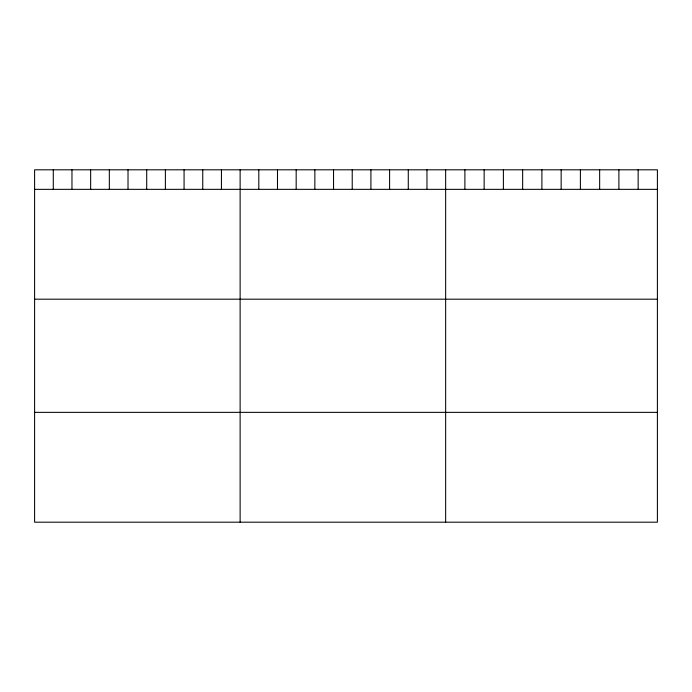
<?xml version="1.0" encoding="UTF-8"?>
<svg xmlns="http://www.w3.org/2000/svg" width="692" height="692" viewBox="0 0 692 692"><rect width="100%" height="100%" fill="white"/><g stroke="black" fill="none" stroke-linecap="round" stroke-linejoin="round"><path stroke-width="1.04" d="M657.4 189.349L657.4 522.192L34.6 522.192L34.6 169.808L657.4 169.808L657.4 189.349L34.6 189.349M34.6 299.186L657.4 299.186M34.6 412.354L657.4 412.354M638.154 169.808L638.154 189.349M618.899 169.808L618.899 189.349M599.653 169.808L599.653 189.349M580.398 169.808L580.398 189.349M561.151 169.808L561.151 189.349M541.897 169.808L541.897 189.349M522.65 169.808L522.65 189.349M503.395 169.808L503.395 189.349M484.149 169.808L484.149 189.349M464.894 169.808L464.894 189.349M445.648 169.808L445.648 522.192M426.964 169.808L426.964 189.349M408.28 169.808L408.28 189.349M389.596 169.808L389.596 189.349M370.912 169.808L370.912 189.349M352.228 169.808L352.228 189.349M333.544 169.808L333.544 189.349M314.86 169.808L314.86 189.349M296.176 169.808L296.176 189.349M277.492 169.808L277.492 189.349M258.808 169.808L258.808 189.349M240.124 169.808L240.124 522.192M221.44 169.808L221.44 189.349M202.756 169.808L202.756 189.349M184.072 169.808L184.072 189.349M165.388 169.808L165.388 189.349M146.704 169.808L146.704 189.349M128.02 169.808L128.02 189.349M109.336 169.808L109.336 189.349M90.652 169.808L90.652 189.349M71.968 169.808L71.968 189.349M53.284 169.808L53.284 189.349"/></g></svg>
